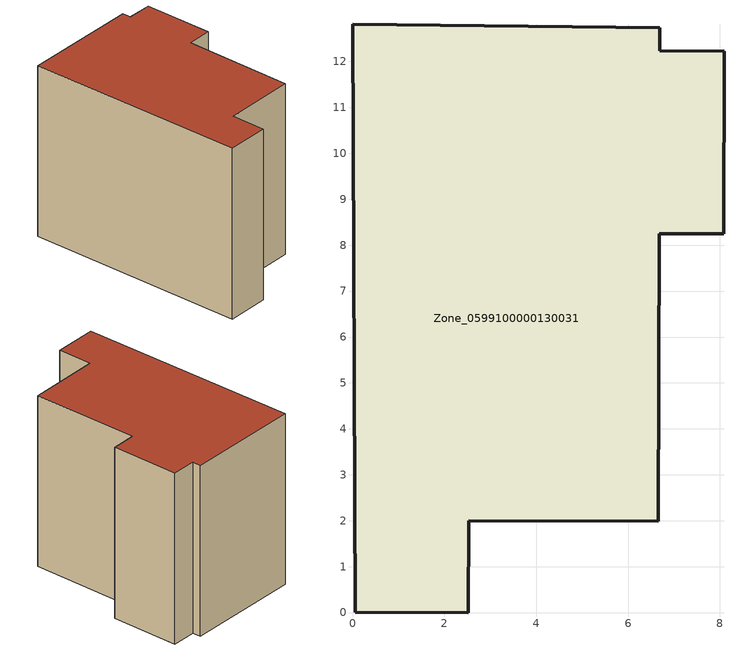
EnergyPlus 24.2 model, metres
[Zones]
Zone_0599100000130031
 floor ground (C_G): 6.69,12.24 8.09,12.23 8.08,8.25 6.68,8.25 6.66,1.99 2.53,2 2.52,0 0.06,0.01 0,12.81 6.69,12.74 z0
 wall outside (C_F): 0.06,0.01 2.52,0 2.53,2 6.66,1.99 6.68,8.25 8.08,8.25 8.09,12.23 6.69,12.24 6.69,12.74 0,12.81 0.06,0.01 z0:10.15
 roof outside (C_R): 8.09,12.23 6.69,12.24 6.69,12.74 0,12.81 0.06,0.01 2.52,0 2.53,2 6.66,1.99 6.68,8.25 8.08,8.25 z10.15
[BUILDING]
Pand.0599100000130031: North Axis=0; Terrain=City; Loads Convergence Tolerance Value=0.04; Temperature Convergence Tolerance Value=0.4; Solar Distribution=FullExterior; Maximum Number of Warmup Days=25; Minimum Number of Warmup Days=1
[Site:Location]
Rotterdam.The.Hague.AP_ZH_NLD Design_Conditions: Latitude=51.96; Longitude=4.45; Time Zone=1; Elevation=-4.5
[SITE:GROUNDTEMPERATURE:BUILDINGSURFACE]
18, 18, 18, 18, 18, 18, 18, 18, 18, 18, 18, 18
[MATERIAL] Thermal Absorptance=0.9; Solar Absorptance=0.7; Visible Absorptance=0.7
Name | Roughness | Thickness | Conductivity | Density | Specific Heat
G.TC.1946 | MediumSmooth | 0.15 | 1 | 540 | 1210
F.TC.1946 | Rough | 0.3 | 0.857143 | 1920 | 840
R.TC.1946 | MediumRough | 0.2 | 0.909091 | 1500 | 1000
[CONSTRUCTION]
C_G: G.TC.1946
C_F: F.TC.1946
C_R: R.TC.1946
[ZONE]
Zone_0599100000130031: Type=1; Multiplier=1; Ceiling Height=Autocalculate; Volume=Autocalculate; Floor Area=autocalculate; Part of Total Floor Area=Yes
[ZONEINFILTRATION:DESIGNFLOWRATE]
Infil_Zone_0599100000130031: Zone or ZoneList or Space or SpaceList=Zone_0599100000130031; Schedule=AlwaysOn; Design Flow Rate Calculation Method=Flow/Area; Flow Rate per Floor Area=0.003; Constant Term Coefficient=1; Temperature Term Coefficient=0; Velocity Term Coefficient=0; Velocity Squared Term Coefficient=0
[HVACTEMPLATE:ZONE:IDEALLOADSAIRSYSTEM]
Zone_0599100000130031: Maximum Heating Supply Air Temperature=50; Minimum Cooling Supply Air Temperature=13; Maximum Heating Supply Air Humidity Ratio=0.0156; Minimum Cooling Supply Air Humidity Ratio=0.0077; Heating Limit=NoLimit; Cooling Limit=NoLimit; Dehumidification Control Type=ConstantSensibleHeatRatio; Cooling Sensible Heat Ratio=0.7; Dehumidification Setpoint=60; Humidification Control Type=None; Humidification Setpoint=30; Outdoor Air Method=None; Outdoor Air Flow Rate per Person=0.00944; Outdoor Air Flow Rate per Zone Floor Area=0; Outdoor Air Flow Rate per Zone=0; Demand Controlled Ventilation Type=None; Outdoor Air Economizer Type=NoEconomizer; Heat Recovery Type=None; Sensible Heat Recovery Effectiveness=0.7; Latent Heat Recovery Effectiveness=0.65
[ZONECONTROL:THERMOSTAT]
ThermostatControl_Zone_0599100000130031: Zone or ZoneList=Zone_0599100000130031; Control Type Schedule=DualSetpointControlType; Control 1=Thermostat_Zone_0599100000130031; Temperature Difference Between Cutout And Setpoint=0
[THERMOSTATSETPOINT:DUALSETPOINT]
Thermostat_Zone_0599100000130031: Heating Setpoint Temperature Schedule=HeatingSetpoint_Zone_0599100000130031; Cooling Setpoint Temperature Schedule=CoolingSetpoint_Zone_0599100000130031
[SCHEDULE:COMPACT]
HeatingSetpoint_Zone_0599100000130031: Through: 12/31, For: AllDays, Until: 24:00, 21
CoolingSetpoint_Zone_0599100000130031: Through: 12/31, For: AllDays, Until: 24:00, 24
DualSetpointControlType: Through: 12/31, For: AllDays, Until: 24:00, 4
AlwaysOn: Through: 12/31, For: AllDays, Until: 24:00, 1
